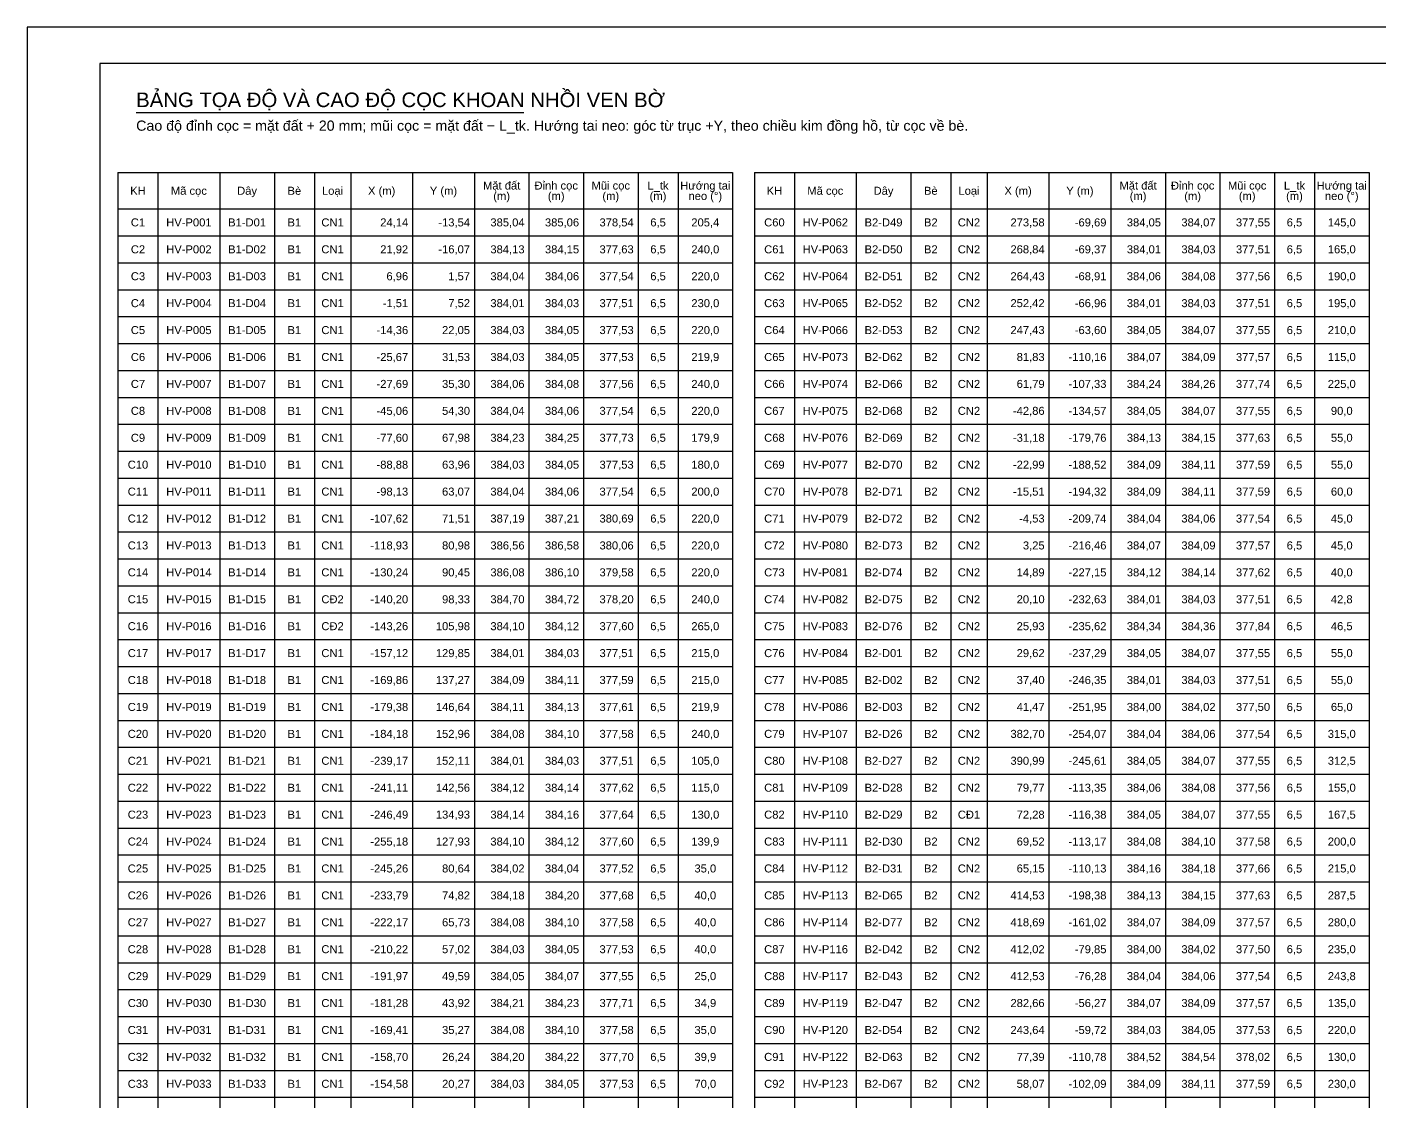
# Model space of a CAD drawing. Header units: millimetres. Extents: x 0 to 4445, y 0 to 594.
# Drawn here: x 901 to 1273, y 298.5 to 594 of the extents above; entities that cross this region are included whole.
import ezdxf
from ezdxf.enums import TextEntityAlignment as Align

# ---------------------------------------------------------------- set-up
doc = ezdxf.new("R2010")
doc.units = ezdxf.units.MM
for name, color, linetype in [('CVB_00_KHUNG', 7, 'CONTINUOUS'), ('CVB_07_CHU', 7, 'CONTINUOUS'), ('CVB_11_BANG', 7, 'CONTINUOUS')]:
    doc.layers.add(name, color=color, linetype=linetype)
doc.styles.add('VN', font='arial.ttf')

msp = doc.modelspace()

# ---------------------------------------------------------------- linework, layer by layer
at = {"layer": 'CVB_00_KHUNG'}
for p, q in [((1742, 594), (901, 594)), ((901, 594), (901, 0)), ((1732, 584), (921, 584)), ((921, 584), (921, 10))]:
    msp.add_line(p, q, dxfattribs=at)
at = {"layer": 'CVB_07_CHU'}
msp.add_line((931, 570.5), (1037.64, 570.5), dxfattribs=at)
at = {"layer": 'CVB_11_BANG'}
for p, q in [((926, 554), (1095, 554)), ((926, 554), (926, 107.4)), ((937, 554), (937, 107.4)), ((954, 554), (954, 107.4)), ((969, 554), (969, 107.4)), ((980, 554), (980, 107.4)), ((990, 554), (990, 107.4)), ((1007, 554), (1007, 107.4)), ((1024, 554), (1024, 107.4)), ((1039, 554), (1039, 107.4)), ((1054, 554), (1054, 107.4)), ((1069, 554), (1069, 107.4)), ((1080, 554), (1080, 107.4)), ((1095, 554), (1095, 107.4)), ((1101, 554), (1270, 554)), ((1101, 554), (1101, 107.4)), ((1112, 554), (1112, 107.4)), ((1129, 554), (1129, 107.4)), ((1144, 554), (1144, 107.4)), ((1155, 554), (1155, 107.4)), ((1165, 554), (1165, 107.4)), ((1182, 554), (1182, 107.4)), ((1199, 554), (1199, 107.4)), ((1214, 554), (1214, 107.4)), ((1229, 554), (1229, 107.4)), ((1244, 554), (1244, 107.4)), ((1255, 554), (1255, 107.4)), ((1270, 554), (1270, 107.4)), ((926, 544), (1095, 544)), ((1101, 544), (1270, 544)), ((926, 536.6), (1095, 536.6)), ((1101, 536.6), (1270, 536.6)), ((926, 529.2), (1095, 529.2)), ((1101, 529.2), (1270, 529.2)), ((926, 521.8), (1095, 521.8)), ((1101, 521.8), (1270, 521.8)), ((926, 514.4), (1095, 514.4)), ((1101, 514.4), (1270, 514.4)), ((926, 507), (1095, 507)), ((1101, 507), (1270, 507)), ((926, 499.6), (1095, 499.6)), ((1101, 499.6), (1270, 499.6)), ((926, 492.2), (1095, 492.2)), ((1101, 492.2), (1270, 492.2)), ((926, 484.8), (1095, 484.8)), ((1101, 484.8), (1270, 484.8)), ((926, 477.4), (1095, 477.4)), ((1101, 477.4), (1270, 477.4)), ((926, 470), (1095, 470)), ((1101, 470), (1270, 470)), ((926, 462.6), (1095, 462.6)), ((1101, 462.6), (1270, 462.6)), ((926, 455.2), (1095, 455.2)), ((1101, 455.2), (1270, 455.2)), ((926, 447.8), (1095, 447.8)), ((1101, 447.8), (1270, 447.8)), ((926, 440.4), (1095, 440.4)), ((1101, 440.4), (1270, 440.4)), ((926, 433), (1095, 433)), ((1101, 433), (1270, 433)), ((926, 425.6), (1095, 425.6)), ((1101, 425.6), (1270, 425.6)), ((926, 418.2), (1095, 418.2)), ((1101, 418.2), (1270, 418.2)), ((926, 410.8), (1095, 410.8)), ((1101, 410.8), (1270, 410.8)), ((926, 403.4), (1095, 403.4)), ((1101, 403.4), (1270, 403.4)), ((926, 396), (1095, 396)), ((1101, 396), (1270, 396)), ((926, 388.6), (1095, 388.6)), ((1101, 388.6), (1270, 388.6)), ((926, 381.2), (1095, 381.2)), ((1101, 381.2), (1270, 381.2)), ((926, 373.8), (1095, 373.8)), ((1101, 373.8), (1270, 373.8)), ((926, 366.4), (1095, 366.4)), ((1101, 366.4), (1270, 366.4)), ((926, 359), (1095, 359)), ((1101, 359), (1270, 359)), ((926, 351.6), (1095, 351.6)), ((1101, 351.6), (1270, 351.6)), ((926, 344.2), (1095, 344.2)), ((1101, 344.2), (1270, 344.2)), ((926, 336.8), (1095, 336.8)), ((1101, 336.8), (1270, 336.8)), ((926, 329.4), (1095, 329.4)), ((1101, 329.4), (1270, 329.4)), ((926, 322), (1095, 322)), ((1101, 322), (1270, 322)), ((926, 314.6), (1095, 314.6)), ((1101, 314.6), (1270, 314.6)), ((926, 307.2), (1095, 307.2)), ((1101, 307.2), (1270, 307.2)), ((926, 299.8), (1095, 299.8)), ((1101, 299.8), (1270, 299.8))]:
    msp.add_line(p, q, dxfattribs=at)

# ---------------------------------------------------------------- texts
at = {"layer": 'CVB_07_CHU', "style": 'VN'}
for s, height, p in [('BẢNG TỌA ĐỘ VÀ CAO ĐỘ CỌC KHOAN NHỒI VEN BỜ', 4, (931, 572)), ('Cao độ đỉnh cọc = mặt đất + 20 mm; mũi cọc = mặt đất − L_tk. Hướng tai neo: góc từ trục +Y, theo chiều kim đồng hồ, từ cọc về bè.', 2.8, (931, 565.5))]:
    msp.add_text(s, height=height, dxfattribs=at).set_placement(p)
at = {"layer": 'CVB_11_BANG', "style": 'VN'}
for s, p in [('Mặt đất', (1031.5, 549.33)), ('Đỉnh cọc', (1046.5, 549.33)), ('Mũi cọc', (1061.5, 549.33)), ('L_tk', (1074.5, 549.33)), ('Hướng tai', (1087.5, 549.33)), ('Mặt đất', (1206.5, 549.33)), ('Đỉnh cọc', (1221.5, 549.33)), ('Mũi cọc', (1236.5, 549.33)), ('L_tk', (1249.5, 549.33)), ('Hướng tai', (1262.5, 549.33)), ('KH', (931.5, 547.9)), ('Mã cọc', (945.5, 547.9)), ('Dây', (961.5, 547.9)), ('Bè', (974.5, 547.9)), ('Loại', (985, 547.9)), ('X (m)', (998.5, 547.9)), ('Y (m)', (1015.5, 547.9)), ('(m)', (1031.5, 546.47)), ('(m)', (1046.5, 546.47)), ('(m)', (1061.5, 546.47)), ('(m)', (1074.5, 546.47)), ('neo (°)', (1087.5, 546.47)), ('KH', (1106.5, 547.9)), ('Mã cọc', (1120.5, 547.9)), ('Dây', (1136.5, 547.9)), ('Bè', (1149.5, 547.9)), ('Loại', (1160, 547.9)), ('X (m)', (1173.5, 547.9)), ('Y (m)', (1190.5, 547.9)), ('(m)', (1206.5, 546.47)), ('(m)', (1221.5, 546.47)), ('(m)', (1236.5, 546.47)), ('(m)', (1249.5, 546.47)), ('neo (°)', (1262.5, 546.47)), ('C1', (931.5, 539.2)), ('HV-P001', (945.5, 539.2)), ('B1-D01', (961.5, 539.2)), ('B1', (974.5, 539.2)), ('CN1', (985, 539.2)), ('6,5', (1074.5, 539.2)), ('205,4', (1087.5, 539.2)), ('C60', (1106.5, 539.2)), ('HV-P062', (1120.5, 539.2)), ('B2-D49', (1136.5, 539.2)), ('B2', (1149.5, 539.2)), ('CN2', (1160, 539.2)), ('6,5', (1249.5, 539.2)), ('145,0', (1262.5, 539.2)), ('C2', (931.5, 531.8)), ('HV-P002', (945.5, 531.8)), ('B1-D02', (961.5, 531.8)), ('B1', (974.5, 531.8)), ('CN1', (985, 531.8)), ('6,5', (1074.5, 531.8)), ('240,0', (1087.5, 531.8)), ('C61', (1106.5, 531.8)), ('HV-P063', (1120.5, 531.8)), ('B2-D50', (1136.5, 531.8)), ('B2', (1149.5, 531.8)), ('CN2', (1160, 531.8)), ('6,5', (1249.5, 531.8)), ('165,0', (1262.5, 531.8)), ('C3', (931.5, 524.4)), ('HV-P003', (945.5, 524.4)), ('B1-D03', (961.5, 524.4)), ('B1', (974.5, 524.4)), ('CN1', (985, 524.4)), ('6,5', (1074.5, 524.4)), ('220,0', (1087.5, 524.4)), ('C62', (1106.5, 524.4)), ('HV-P064', (1120.5, 524.4)), ('B2-D51', (1136.5, 524.4)), ('B2', (1149.5, 524.4)), ('CN2', (1160, 524.4)), ('6,5', (1249.5, 524.4)), ('190,0', (1262.5, 524.4)), ('C4', (931.5, 517)), ('HV-P004', (945.5, 517)), ('B1-D04', (961.5, 517)), ('B1', (974.5, 517)), ('CN1', (985, 517)), ('6,5', (1074.5, 517)), ('230,0', (1087.5, 517)), ('C63', (1106.5, 517)), ('HV-P065', (1120.5, 517)), ('B2-D52', (1136.5, 517)), ('B2', (1149.5, 517)), ('CN2', (1160, 517)), ('6,5', (1249.5, 517)), ('195,0', (1262.5, 517)), ('C5', (931.5, 509.6)), ('HV-P005', (945.5, 509.6)), ('B1-D05', (961.5, 509.6)), ('B1', (974.5, 509.6)), ('CN1', (985, 509.6)), ('6,5', (1074.5, 509.6)), ('220,0', (1087.5, 509.6)), ('C64', (1106.5, 509.6)), ('HV-P066', (1120.5, 509.6)), ('B2-D53', (1136.5, 509.6)), ('B2', (1149.5, 509.6)), ('CN2', (1160, 509.6)), ('6,5', (1249.5, 509.6)), ('210,0', (1262.5, 509.6)), ('C6', (931.5, 502.2)), ('HV-P006', (945.5, 502.2)), ('B1-D06', (961.5, 502.2)), ('B1', (974.5, 502.2)), ('CN1', (985, 502.2)), ('6,5', (1074.5, 502.2)), ('219,9', (1087.5, 502.2)), ('C65', (1106.5, 502.2)), ('HV-P073', (1120.5, 502.2)), ('B2-D62', (1136.5, 502.2)), ('B2', (1149.5, 502.2)), ('CN2', (1160, 502.2)), ('6,5', (1249.5, 502.2)), ('115,0', (1262.5, 502.2)), ('C7', (931.5, 494.8)), ('HV-P007', (945.5, 494.8)), ('B1-D07', (961.5, 494.8)), ('B1', (974.5, 494.8)), ('CN1', (985, 494.8)), ('6,5', (1074.5, 494.8)), ('240,0', (1087.5, 494.8)), ('C66', (1106.5, 494.8)), ('HV-P074', (1120.5, 494.8)), ('B2-D66', (1136.5, 494.8)), ('B2', (1149.5, 494.8)), ('CN2', (1160, 494.8)), ('6,5', (1249.5, 494.8)), ('225,0', (1262.5, 494.8)), ('C8', (931.5, 487.4)), ('HV-P008', (945.5, 487.4)), ('B1-D08', (961.5, 487.4)), ('B1', (974.5, 487.4)), ('CN1', (985, 487.4)), ('6,5', (1074.5, 487.4)), ('220,0', (1087.5, 487.4)), ('C67', (1106.5, 487.4)), ('HV-P075', (1120.5, 487.4)), ('B2-D68', (1136.5, 487.4)), ('B2', (1149.5, 487.4)), ('CN2', (1160, 487.4)), ('6,5', (1249.5, 487.4)), ('90,0', (1262.5, 487.4)), ('C9', (931.5, 480)), ('HV-P009', (945.5, 480)), ('B1-D09', (961.5, 480)), ('B1', (974.5, 480)), ('CN1', (985, 480)), ('6,5', (1074.5, 480)), ('179,9', (1087.5, 480)), ('C68', (1106.5, 480)), ('HV-P076', (1120.5, 480)), ('B2-D69', (1136.5, 480)), ('B2', (1149.5, 480)), ('CN2', (1160, 480)), ('6,5', (1249.5, 480)), ('55,0', (1262.5, 480)), ('C10', (931.5, 472.6)), ('HV-P010', (945.5, 472.6)), ('B1-D10', (961.5, 472.6)), ('B1', (974.5, 472.6)), ('CN1', (985, 472.6)), ('6,5', (1074.5, 472.6)), ('180,0', (1087.5, 472.6)), ('C69', (1106.5, 472.6)), ('HV-P077', (1120.5, 472.6)), ('B2-D70', (1136.5, 472.6)), ('B2', (1149.5, 472.6)), ('CN2', (1160, 472.6)), ('6,5', (1249.5, 472.6)), ('55,0', (1262.5, 472.6)), ('C11', (931.5, 465.2)), ('HV-P011', (945.5, 465.2)), ('B1-D11', (961.5, 465.2)), ('B1', (974.5, 465.2)), ('CN1', (985, 465.2)), ('6,5', (1074.5, 465.2)), ('200,0', (1087.5, 465.2)), ('C70', (1106.5, 465.2)), ('HV-P078', (1120.5, 465.2)), ('B2-D71', (1136.5, 465.2)), ('B2', (1149.5, 465.2)), ('CN2', (1160, 465.2)), ('6,5', (1249.5, 465.2)), ('60,0', (1262.5, 465.2)), ('C12', (931.5, 457.8)), ('HV-P012', (945.5, 457.8)), ('B1-D12', (961.5, 457.8)), ('B1', (974.5, 457.8)), ('CN1', (985, 457.8)), ('6,5', (1074.5, 457.8)), ('220,0', (1087.5, 457.8)), ('C71', (1106.5, 457.8)), ('HV-P079', (1120.5, 457.8)), ('B2-D72', (1136.5, 457.8)), ('B2', (1149.5, 457.8)), ('CN2', (1160, 457.8)), ('6,5', (1249.5, 457.8)), ('45,0', (1262.5, 457.8)), ('C13', (931.5, 450.4)), ('HV-P013', (945.5, 450.4)), ('B1-D13', (961.5, 450.4)), ('B1', (974.5, 450.4)), ('CN1', (985, 450.4)), ('6,5', (1074.5, 450.4)), ('220,0', (1087.5, 450.4)), ('C72', (1106.5, 450.4)), ('HV-P080', (1120.5, 450.4)), ('B2-D73', (1136.5, 450.4)), ('B2', (1149.5, 450.4)), ('CN2', (1160, 450.4)), ('6,5', (1249.5, 450.4)), ('45,0', (1262.5, 450.4)), ('C14', (931.5, 443)), ('HV-P014', (945.5, 443)), ('B1-D14', (961.5, 443)), ('B1', (974.5, 443)), ('CN1', (985, 443)), ('6,5', (1074.5, 443)), ('220,0', (1087.5, 443)), ('C73', (1106.5, 443)), ('HV-P081', (1120.5, 443)), ('B2-D74', (1136.5, 443)), ('B2', (1149.5, 443)), ('CN2', (1160, 443)), ('6,5', (1249.5, 443)), ('40,0', (1262.5, 443)), ('C15', (931.5, 435.6)), ('HV-P015', (945.5, 435.6)), ('B1-D15', (961.5, 435.6)), ('B1', (974.5, 435.6)), ('CĐ2', (985, 435.6)), ('6,5', (1074.5, 435.6)), ('240,0', (1087.5, 435.6)), ('C74', (1106.5, 435.6)), ('HV-P082', (1120.5, 435.6)), ('B2-D75', (1136.5, 435.6)), ('B2', (1149.5, 435.6)), ('CN2', (1160, 435.6)), ('6,5', (1249.5, 435.6)), ('42,8', (1262.5, 435.6)), ('C16', (931.5, 428.2)), ('HV-P016', (945.5, 428.2)), ('B1-D16', (961.5, 428.2)), ('B1', (974.5, 428.2)), ('CĐ2', (985, 428.2)), ('6,5', (1074.5, 428.2)), ('265,0', (1087.5, 428.2)), ('C75', (1106.5, 428.2)), ('HV-P083', (1120.5, 428.2)), ('B2-D76', (1136.5, 428.2)), ('B2', (1149.5, 428.2)), ('CN2', (1160, 428.2)), ('6,5', (1249.5, 428.2)), ('46,5', (1262.5, 428.2)), ('C17', (931.5, 420.8)), ('HV-P017', (945.5, 420.8)), ('B1-D17', (961.5, 420.8)), ('B1', (974.5, 420.8)), ('CN1', (985, 420.8)), ('6,5', (1074.5, 420.8)), ('215,0', (1087.5, 420.8)), ('C76', (1106.5, 420.8)), ('HV-P084', (1120.5, 420.8)), ('B2-D01', (1136.5, 420.8)), ('B2', (1149.5, 420.8)), ('CN2', (1160, 420.8)), ('6,5', (1249.5, 420.8)), ('55,0', (1262.5, 420.8)), ('C18', (931.5, 413.4)), ('HV-P018', (945.5, 413.4)), ('B1-D18', (961.5, 413.4)), ('B1', (974.5, 413.4)), ('CN1', (985, 413.4)), ('6,5', (1074.5, 413.4)), ('215,0', (1087.5, 413.4)), ('C77', (1106.5, 413.4)), ('HV-P085', (1120.5, 413.4)), ('B2-D02', (1136.5, 413.4)), ('B2', (1149.5, 413.4)), ('CN2', (1160, 413.4)), ('6,5', (1249.5, 413.4)), ('55,0', (1262.5, 413.4)), ('C19', (931.5, 406)), ('HV-P019', (945.5, 406)), ('B1-D19', (961.5, 406)), ('B1', (974.5, 406)), ('CN1', (985, 406)), ('6,5', (1074.5, 406)), ('219,9', (1087.5, 406)), ('C78', (1106.5, 406)), ('HV-P086', (1120.5, 406)), ('B2-D03', (1136.5, 406)), ('B2', (1149.5, 406)), ('CN2', (1160, 406)), ('6,5', (1249.5, 406)), ('65,0', (1262.5, 406)), ('C20', (931.5, 398.6)), ('HV-P020', (945.5, 398.6)), ('B1-D20', (961.5, 398.6)), ('B1', (974.5, 398.6)), ('CN1', (985, 398.6)), ('6,5', (1074.5, 398.6)), ('240,0', (1087.5, 398.6)), ('C79', (1106.5, 398.6)), ('HV-P107', (1120.5, 398.6)), ('B2-D26', (1136.5, 398.6)), ('B2', (1149.5, 398.6)), ('CN2', (1160, 398.6)), ('6,5', (1249.5, 398.6)), ('315,0', (1262.5, 398.6)), ('C21', (931.5, 391.2)), ('HV-P021', (945.5, 391.2)), ('B1-D21', (961.5, 391.2)), ('B1', (974.5, 391.2)), ('CN1', (985, 391.2)), ('6,5', (1074.5, 391.2)), ('105,0', (1087.5, 391.2)), ('C80', (1106.5, 391.2)), ('HV-P108', (1120.5, 391.2)), ('B2-D27', (1136.5, 391.2)), ('B2', (1149.5, 391.2)), ('CN2', (1160, 391.2)), ('6,5', (1249.5, 391.2)), ('312,5', (1262.5, 391.2)), ('C22', (931.5, 383.8)), ('HV-P022', (945.5, 383.8)), ('B1-D22', (961.5, 383.8)), ('B1', (974.5, 383.8)), ('CN1', (985, 383.8)), ('6,5', (1074.5, 383.8)), ('115,0', (1087.5, 383.8)), ('C81', (1106.5, 383.8)), ('HV-P109', (1120.5, 383.8)), ('B2-D28', (1136.5, 383.8)), ('B2', (1149.5, 383.8)), ('CN2', (1160, 383.8)), ('6,5', (1249.5, 383.8)), ('155,0', (1262.5, 383.8)), ('C23', (931.5, 376.4)), ('HV-P023', (945.5, 376.4)), ('B1-D23', (961.5, 376.4)), ('B1', (974.5, 376.4)), ('CN1', (985, 376.4)), ('6,5', (1074.5, 376.4)), ('130,0', (1087.5, 376.4)), ('C82', (1106.5, 376.4)), ('HV-P110', (1120.5, 376.4)), ('B2-D29', (1136.5, 376.4)), ('B2', (1149.5, 376.4)), ('CĐ1', (1160, 376.4)), ('6,5', (1249.5, 376.4)), ('167,5', (1262.5, 376.4)), ('C24', (931.5, 369)), ('HV-P024', (945.5, 369)), ('B1-D24', (961.5, 369)), ('B1', (974.5, 369)), ('CN1', (985, 369)), ('6,5', (1074.5, 369)), ('139,9', (1087.5, 369)), ('C83', (1106.5, 369)), ('HV-P111', (1120.5, 369)), ('B2-D30', (1136.5, 369)), ('B2', (1149.5, 369)), ('CN2', (1160, 369)), ('6,5', (1249.5, 369)), ('200,0', (1262.5, 369)), ('C25', (931.5, 361.6)), ('HV-P025', (945.5, 361.6)), ('B1-D25', (961.5, 361.6)), ('B1', (974.5, 361.6)), ('CN1', (985, 361.6)), ('6,5', (1074.5, 361.6)), ('35,0', (1087.5, 361.6)), ('C84', (1106.5, 361.6)), ('HV-P112', (1120.5, 361.6)), ('B2-D31', (1136.5, 361.6)), ('B2', (1149.5, 361.6)), ('CN2', (1160, 361.6)), ('6,5', (1249.5, 361.6)), ('215,0', (1262.5, 361.6)), ('C26', (931.5, 354.2)), ('HV-P026', (945.5, 354.2)), ('B1-D26', (961.5, 354.2)), ('B1', (974.5, 354.2)), ('CN1', (985, 354.2)), ('6,5', (1074.5, 354.2)), ('40,0', (1087.5, 354.2)), ('C85', (1106.5, 354.2)), ('HV-P113', (1120.5, 354.2)), ('B2-D65', (1136.5, 354.2)), ('B2', (1149.5, 354.2)), ('CN2', (1160, 354.2)), ('6,5', (1249.5, 354.2)), ('287,5', (1262.5, 354.2)), ('C27', (931.5, 346.8)), ('HV-P027', (945.5, 346.8)), ('B1-D27', (961.5, 346.8)), ('B1', (974.5, 346.8)), ('CN1', (985, 346.8)), ('6,5', (1074.5, 346.8)), ('40,0', (1087.5, 346.8)), ('C86', (1106.5, 346.8)), ('HV-P114', (1120.5, 346.8)), ('B2-D77', (1136.5, 346.8)), ('B2', (1149.5, 346.8)), ('CN2', (1160, 346.8)), ('6,5', (1249.5, 346.8)), ('280,0', (1262.5, 346.8)), ('C28', (931.5, 339.4)), ('HV-P028', (945.5, 339.4)), ('B1-D28', (961.5, 339.4)), ('B1', (974.5, 339.4)), ('CN1', (985, 339.4)), ('6,5', (1074.5, 339.4)), ('40,0', (1087.5, 339.4)), ('C87', (1106.5, 339.4)), ('HV-P116', (1120.5, 339.4)), ('B2-D42', (1136.5, 339.4)), ('B2', (1149.5, 339.4)), ('CN2', (1160, 339.4)), ('6,5', (1249.5, 339.4)), ('235,0', (1262.5, 339.4)), ('C29', (931.5, 332)), ('HV-P029', (945.5, 332)), ('B1-D29', (961.5, 332)), ('B1', (974.5, 332)), ('CN1', (985, 332)), ('6,5', (1074.5, 332)), ('25,0', (1087.5, 332)), ('C88', (1106.5, 332)), ('HV-P117', (1120.5, 332)), ('B2-D43', (1136.5, 332)), ('B2', (1149.5, 332)), ('CN2', (1160, 332)), ('6,5', (1249.5, 332)), ('243,8', (1262.5, 332)), ('C30', (931.5, 324.6)), ('HV-P030', (945.5, 324.6)), ('B1-D30', (961.5, 324.6)), ('B1', (974.5, 324.6)), ('CN1', (985, 324.6)), ('6,5', (1074.5, 324.6)), ('34,9', (1087.5, 324.6)), ('C89', (1106.5, 324.6)), ('HV-P119', (1120.5, 324.6)), ('B2-D47', (1136.5, 324.6)), ('B2', (1149.5, 324.6)), ('CN2', (1160, 324.6)), ('6,5', (1249.5, 324.6)), ('135,0', (1262.5, 324.6)), ('C31', (931.5, 317.2)), ('HV-P031', (945.5, 317.2)), ('B1-D31', (961.5, 317.2)), ('B1', (974.5, 317.2)), ('CN1', (985, 317.2)), ('6,5', (1074.5, 317.2)), ('35,0', (1087.5, 317.2)), ('C90', (1106.5, 317.2)), ('HV-P120', (1120.5, 317.2)), ('B2-D54', (1136.5, 317.2)), ('B2', (1149.5, 317.2)), ('CN2', (1160, 317.2)), ('6,5', (1249.5, 317.2)), ('220,0', (1262.5, 317.2)), ('C32', (931.5, 309.8)), ('HV-P032', (945.5, 309.8)), ('B1-D32', (961.5, 309.8)), ('B1', (974.5, 309.8)), ('CN1', (985, 309.8)), ('6,5', (1074.5, 309.8)), ('39,9', (1087.5, 309.8)), ('C91', (1106.5, 309.8)), ('HV-P122', (1120.5, 309.8)), ('B2-D63', (1136.5, 309.8)), ('B2', (1149.5, 309.8)), ('CN2', (1160, 309.8)), ('6,5', (1249.5, 309.8)), ('130,0', (1262.5, 309.8)), ('C33', (931.5, 302.4)), ('HV-P033', (945.5, 302.4)), ('B1-D33', (961.5, 302.4)), ('B1', (974.5, 302.4)), ('CN1', (985, 302.4)), ('6,5', (1074.5, 302.4)), ('70,0', (1087.5, 302.4)), ('C92', (1106.5, 302.4)), ('HV-P123', (1120.5, 302.4)), ('B2-D67', (1136.5, 302.4)), ('B2', (1149.5, 302.4)), ('CN2', (1160, 302.4)), ('6,5', (1249.5, 302.4)), ('230,0', (1262.5, 302.4))]:
    msp.add_text(s, height=2.2, dxfattribs=at).set_placement(p, align=Align.CENTER)
for s, p in [('24,14', (1005.8, 539.2)), ('-13,54', (1022.8, 539.2)), ('385,04', (1037.8, 539.2)), ('385,06', (1052.8, 539.2)), ('378,54', (1067.8, 539.2)), ('273,58', (1180.8, 539.2)), ('-69,69', (1197.8, 539.2)), ('384,05', (1212.8, 539.2)), ('384,07', (1227.8, 539.2)), ('377,55', (1242.8, 539.2)), ('21,92', (1005.8, 531.8)), ('-16,07', (1022.8, 531.8)), ('384,13', (1037.8, 531.8)), ('384,15', (1052.8, 531.8)), ('377,63', (1067.8, 531.8)), ('268,84', (1180.8, 531.8)), ('-69,37', (1197.8, 531.8)), ('384,01', (1212.8, 531.8)), ('384,03', (1227.8, 531.8)), ('377,51', (1242.8, 531.8)), ('6,96', (1005.8, 524.4)), ('1,57', (1022.8, 524.4)), ('384,04', (1037.8, 524.4)), ('384,06', (1052.8, 524.4)), ('377,54', (1067.8, 524.4)), ('264,43', (1180.8, 524.4)), ('-68,91', (1197.8, 524.4)), ('384,06', (1212.8, 524.4)), ('384,08', (1227.8, 524.4)), ('377,56', (1242.8, 524.4)), ('-1,51', (1005.8, 517)), ('7,52', (1022.8, 517)), ('384,01', (1037.8, 517)), ('384,03', (1052.8, 517)), ('377,51', (1067.8, 517)), ('252,42', (1180.8, 517)), ('-66,96', (1197.8, 517)), ('384,01', (1212.8, 517)), ('384,03', (1227.8, 517)), ('377,51', (1242.8, 517)), ('-14,36', (1005.8, 509.6)), ('22,05', (1022.8, 509.6)), ('384,03', (1037.8, 509.6)), ('384,05', (1052.8, 509.6)), ('377,53', (1067.8, 509.6)), ('247,43', (1180.8, 509.6)), ('-63,60', (1197.8, 509.6)), ('384,05', (1212.8, 509.6)), ('384,07', (1227.8, 509.6)), ('377,55', (1242.8, 509.6)), ('-25,67', (1005.8, 502.2)), ('31,53', (1022.8, 502.2)), ('384,03', (1037.8, 502.2)), ('384,05', (1052.8, 502.2)), ('377,53', (1067.8, 502.2)), ('81,83', (1180.8, 502.2)), ('-110,16', (1197.8, 502.2)), ('384,07', (1212.8, 502.2)), ('384,09', (1227.8, 502.2)), ('377,57', (1242.8, 502.2)), ('-27,69', (1005.8, 494.8)), ('35,30', (1022.8, 494.8)), ('384,06', (1037.8, 494.8)), ('384,08', (1052.8, 494.8)), ('377,56', (1067.8, 494.8)), ('61,79', (1180.8, 494.8)), ('-107,33', (1197.8, 494.8)), ('384,24', (1212.8, 494.8)), ('384,26', (1227.8, 494.8)), ('377,74', (1242.8, 494.8)), ('-45,06', (1005.8, 487.4)), ('54,30', (1022.8, 487.4)), ('384,04', (1037.8, 487.4)), ('384,06', (1052.8, 487.4)), ('377,54', (1067.8, 487.4)), ('-42,86', (1180.8, 487.4)), ('-134,57', (1197.8, 487.4)), ('384,05', (1212.8, 487.4)), ('384,07', (1227.8, 487.4)), ('377,55', (1242.8, 487.4)), ('-77,60', (1005.8, 480)), ('67,98', (1022.8, 480)), ('384,23', (1037.8, 480)), ('384,25', (1052.8, 480)), ('377,73', (1067.8, 480)), ('-31,18', (1180.8, 480)), ('-179,76', (1197.8, 480)), ('384,13', (1212.8, 480)), ('384,15', (1227.8, 480)), ('377,63', (1242.8, 480)), ('-88,88', (1005.8, 472.6)), ('63,96', (1022.8, 472.6)), ('384,03', (1037.8, 472.6)), ('384,05', (1052.8, 472.6)), ('377,53', (1067.8, 472.6)), ('-22,99', (1180.8, 472.6)), ('-188,52', (1197.8, 472.6)), ('384,09', (1212.8, 472.6)), ('384,11', (1227.8, 472.6)), ('377,59', (1242.8, 472.6)), ('-98,13', (1005.8, 465.2)), ('63,07', (1022.8, 465.2)), ('384,04', (1037.8, 465.2)), ('384,06', (1052.8, 465.2)), ('377,54', (1067.8, 465.2)), ('-15,51', (1180.8, 465.2)), ('-194,32', (1197.8, 465.2)), ('384,09', (1212.8, 465.2)), ('384,11', (1227.8, 465.2)), ('377,59', (1242.8, 465.2)), ('-107,62', (1005.8, 457.8)), ('71,51', (1022.8, 457.8)), ('387,19', (1037.8, 457.8)), ('387,21', (1052.8, 457.8)), ('380,69', (1067.8, 457.8)), ('-4,53', (1180.8, 457.8)), ('-209,74', (1197.8, 457.8)), ('384,04', (1212.8, 457.8)), ('384,06', (1227.8, 457.8)), ('377,54', (1242.8, 457.8)), ('-118,93', (1005.8, 450.4)), ('80,98', (1022.8, 450.4)), ('386,56', (1037.8, 450.4)), ('386,58', (1052.8, 450.4)), ('380,06', (1067.8, 450.4)), ('3,25', (1180.8, 450.4)), ('-216,46', (1197.8, 450.4)), ('384,07', (1212.8, 450.4)), ('384,09', (1227.8, 450.4)), ('377,57', (1242.8, 450.4)), ('-130,24', (1005.8, 443)), ('90,45', (1022.8, 443)), ('386,08', (1037.8, 443)), ('386,10', (1052.8, 443)), ('379,58', (1067.8, 443)), ('14,89', (1180.8, 443)), ('-227,15', (1197.8, 443)), ('384,12', (1212.8, 443)), ('384,14', (1227.8, 443)), ('377,62', (1242.8, 443)), ('-140,20', (1005.8, 435.6)), ('98,33', (1022.8, 435.6)), ('384,70', (1037.8, 435.6)), ('384,72', (1052.8, 435.6)), ('378,20', (1067.8, 435.6)), ('20,10', (1180.8, 435.6)), ('-232,63', (1197.8, 435.6)), ('384,01', (1212.8, 435.6)), ('384,03', (1227.8, 435.6)), ('377,51', (1242.8, 435.6)), ('-143,26', (1005.8, 428.2)), ('105,98', (1022.8, 428.2)), ('384,10', (1037.8, 428.2)), ('384,12', (1052.8, 428.2)), ('377,60', (1067.8, 428.2)), ('25,93', (1180.8, 428.2)), ('-235,62', (1197.8, 428.2)), ('384,34', (1212.8, 428.2)), ('384,36', (1227.8, 428.2)), ('377,84', (1242.8, 428.2)), ('-157,12', (1005.8, 420.8)), ('129,85', (1022.8, 420.8)), ('384,01', (1037.8, 420.8)), ('384,03', (1052.8, 420.8)), ('377,51', (1067.8, 420.8)), ('29,62', (1180.8, 420.8)), ('-237,29', (1197.8, 420.8)), ('384,05', (1212.8, 420.8)), ('384,07', (1227.8, 420.8)), ('377,55', (1242.8, 420.8)), ('-169,86', (1005.8, 413.4)), ('137,27', (1022.8, 413.4)), ('384,09', (1037.8, 413.4)), ('384,11', (1052.8, 413.4)), ('377,59', (1067.8, 413.4)), ('37,40', (1180.8, 413.4)), ('-246,35', (1197.8, 413.4)), ('384,01', (1212.8, 413.4)), ('384,03', (1227.8, 413.4)), ('377,51', (1242.8, 413.4)), ('-179,38', (1005.8, 406)), ('146,64', (1022.8, 406)), ('384,11', (1037.8, 406)), ('384,13', (1052.8, 406)), ('377,61', (1067.8, 406)), ('41,47', (1180.8, 406)), ('-251,95', (1197.8, 406)), ('384,00', (1212.8, 406)), ('384,02', (1227.8, 406)), ('377,50', (1242.8, 406)), ('-184,18', (1005.8, 398.6)), ('152,96', (1022.8, 398.6)), ('384,08', (1037.8, 398.6)), ('384,10', (1052.8, 398.6)), ('377,58', (1067.8, 398.6)), ('382,70', (1180.8, 398.6)), ('-254,07', (1197.8, 398.6)), ('384,04', (1212.8, 398.6)), ('384,06', (1227.8, 398.6)), ('377,54', (1242.8, 398.6)), ('-239,17', (1005.8, 391.2)), ('152,11', (1022.8, 391.2)), ('384,01', (1037.8, 391.2)), ('384,03', (1052.8, 391.2)), ('377,51', (1067.8, 391.2)), ('390,99', (1180.8, 391.2)), ('-245,61', (1197.8, 391.2)), ('384,05', (1212.8, 391.2)), ('384,07', (1227.8, 391.2)), ('377,55', (1242.8, 391.2)), ('-241,11', (1005.8, 383.8)), ('142,56', (1022.8, 383.8)), ('384,12', (1037.8, 383.8)), ('384,14', (1052.8, 383.8)), ('377,62', (1067.8, 383.8)), ('79,77', (1180.8, 383.8)), ('-113,35', (1197.8, 383.8)), ('384,06', (1212.8, 383.8)), ('384,08', (1227.8, 383.8)), ('377,56', (1242.8, 383.8)), ('-246,49', (1005.8, 376.4)), ('134,93', (1022.8, 376.4)), ('384,14', (1037.8, 376.4)), ('384,16', (1052.8, 376.4)), ('377,64', (1067.8, 376.4)), ('72,28', (1180.8, 376.4)), ('-116,38', (1197.8, 376.4)), ('384,05', (1212.8, 376.4)), ('384,07', (1227.8, 376.4)), ('377,55', (1242.8, 376.4)), ('-255,18', (1005.8, 369)), ('127,93', (1022.8, 369)), ('384,10', (1037.8, 369)), ('384,12', (1052.8, 369)), ('377,60', (1067.8, 369)), ('69,52', (1180.8, 369)), ('-113,17', (1197.8, 369)), ('384,08', (1212.8, 369)), ('384,10', (1227.8, 369)), ('377,58', (1242.8, 369)), ('-245,26', (1005.8, 361.6)), ('80,64', (1022.8, 361.6)), ('384,02', (1037.8, 361.6)), ('384,04', (1052.8, 361.6)), ('377,52', (1067.8, 361.6)), ('65,15', (1180.8, 361.6)), ('-110,13', (1197.8, 361.6)), ('384,16', (1212.8, 361.6)), ('384,18', (1227.8, 361.6)), ('377,66', (1242.8, 361.6)), ('-233,79', (1005.8, 354.2)), ('74,82', (1022.8, 354.2)), ('384,18', (1037.8, 354.2)), ('384,20', (1052.8, 354.2)), ('377,68', (1067.8, 354.2)), ('414,53', (1180.8, 354.2)), ('-198,38', (1197.8, 354.2)), ('384,13', (1212.8, 354.2)), ('384,15', (1227.8, 354.2)), ('377,63', (1242.8, 354.2)), ('-222,17', (1005.8, 346.8)), ('65,73', (1022.8, 346.8)), ('384,08', (1037.8, 346.8)), ('384,10', (1052.8, 346.8)), ('377,58', (1067.8, 346.8)), ('418,69', (1180.8, 346.8)), ('-161,02', (1197.8, 346.8)), ('384,07', (1212.8, 346.8)), ('384,09', (1227.8, 346.8)), ('377,57', (1242.8, 346.8)), ('-210,22', (1005.8, 339.4)), ('57,02', (1022.8, 339.4)), ('384,03', (1037.8, 339.4)), ('384,05', (1052.8, 339.4)), ('377,53', (1067.8, 339.4)), ('412,02', (1180.8, 339.4)), ('-79,85', (1197.8, 339.4)), ('384,00', (1212.8, 339.4)), ('384,02', (1227.8, 339.4)), ('377,50', (1242.8, 339.4)), ('-191,97', (1005.8, 332)), ('49,59', (1022.8, 332)), ('384,05', (1037.8, 332)), ('384,07', (1052.8, 332)), ('377,55', (1067.8, 332)), ('412,53', (1180.8, 332)), ('-76,28', (1197.8, 332)), ('384,04', (1212.8, 332)), ('384,06', (1227.8, 332)), ('377,54', (1242.8, 332)), ('-181,28', (1005.8, 324.6)), ('43,92', (1022.8, 324.6)), ('384,21', (1037.8, 324.6)), ('384,23', (1052.8, 324.6)), ('377,71', (1067.8, 324.6)), ('282,66', (1180.8, 324.6)), ('-56,27', (1197.8, 324.6)), ('384,07', (1212.8, 324.6)), ('384,09', (1227.8, 324.6)), ('377,57', (1242.8, 324.6)), ('-169,41', (1005.8, 317.2)), ('35,27', (1022.8, 317.2)), ('384,08', (1037.8, 317.2)), ('384,10', (1052.8, 317.2)), ('377,58', (1067.8, 317.2)), ('243,64', (1180.8, 317.2)), ('-59,72', (1197.8, 317.2)), ('384,03', (1212.8, 317.2)), ('384,05', (1227.8, 317.2)), ('377,53', (1242.8, 317.2)), ('-158,70', (1005.8, 309.8)), ('26,24', (1022.8, 309.8)), ('384,20', (1037.8, 309.8)), ('384,22', (1052.8, 309.8)), ('377,70', (1067.8, 309.8)), ('77,39', (1180.8, 309.8)), ('-110,78', (1197.8, 309.8)), ('384,52', (1212.8, 309.8)), ('384,54', (1227.8, 309.8)), ('378,02', (1242.8, 309.8)), ('-154,58', (1005.8, 302.4)), ('20,27', (1022.8, 302.4)), ('384,03', (1037.8, 302.4)), ('384,05', (1052.8, 302.4)), ('377,53', (1067.8, 302.4)), ('58,07', (1180.8, 302.4)), ('-102,09', (1197.8, 302.4)), ('384,09', (1212.8, 302.4)), ('384,11', (1227.8, 302.4)), ('377,59', (1242.8, 302.4))]:
    msp.add_text(s, height=2.2, dxfattribs=at).set_placement(p, align=Align.RIGHT)

doc.saveas('drawing.dxf')
